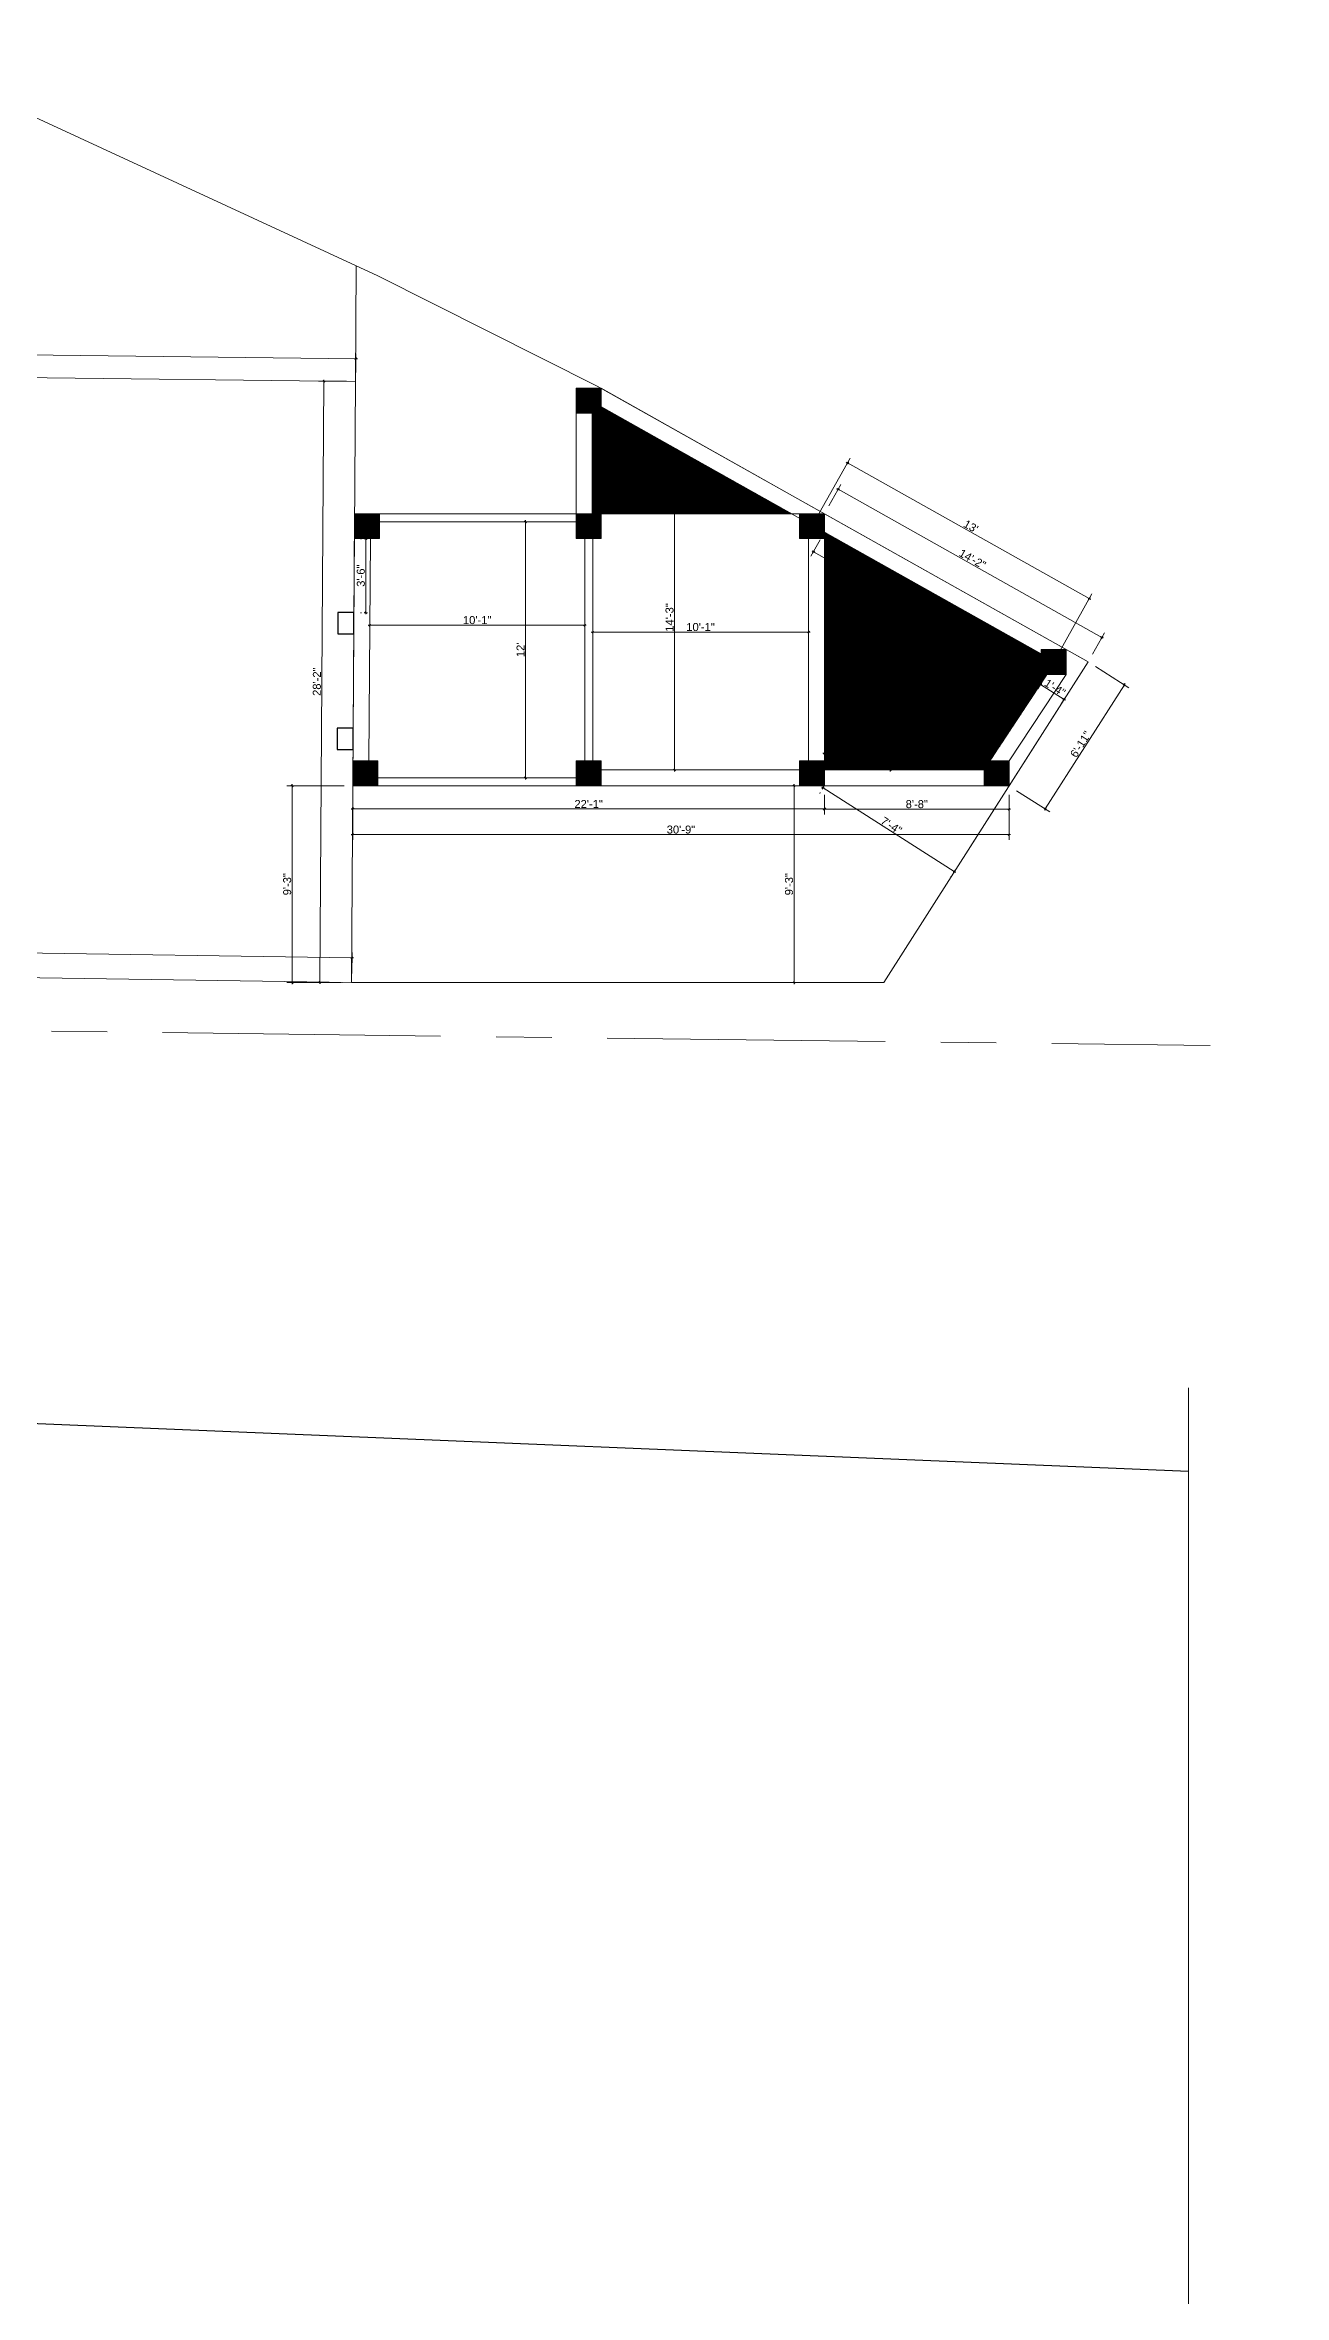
# Model space of a CAD drawing. Header units: inches. Extents: x 4069 to 291496, y -47643 to 12535.
# Drawn here: x 106394 to 107090, y -13318 to -12052 of the extents above; entities that cross this region are included whole.
import ezdxf

# ---------------------------------------------------------------- set-up
doc = ezdxf.new("R2010")
doc.units = ezdxf.units.IN
doc.header["$LTSCALE"] = 5
doc.header["$MEASUREMENT"] = 0
doc.linetypes.add('CENTER', pattern=[2, 1.25, -0.25, 0.25, -0.25])
doc.layers.add('A-WALL', color=7, linetype='Continuous', lineweight=9)
doc.layers.add('DOOR', color=62, linetype='Continuous', lineweight=0)
doc.layers.add('dim line', color=7, linetype='Continuous', lineweight=15, true_color=0xfab2b2)
doc.layers.add('WALL', color=7, linetype='Continuous')
doc.styles.get("Standard").update_dxf_attribs({"font": 'arial.ttf'})
doc.dimstyles.new('Standard$0', dxfattribs={"dimtxt": 6, "dimasz": 4, "dimexe": 3, "dimexo": 6, "dimgap": 3, "dimtad": 1, "dimdec": 1, "dimzin": 0, "dimdsep": 46, "dimlunit": 4, "dimtxsty": 'Standard', "dimcen": 0.09, "dimclrd": 6, "dimclre": 6, "dimclrt": 7, "dimadec": 0, "dimazin": 0, "dimtfac": 1, "dimtdec": 1, "dimtix": 1, "dimtofl": 0, "dimtmove": 1, "dimatfit": 3, "dimfxl": 1, "dimtolj": 1, "dimtzin": 0, "dimlwd": 18, "dimlwe": 18, "dimarcsym": 0})
pattern_1 = [(45, (26690.76118, -10897.07881), (-0.08838834765, 0.08838834765), [])]

# ---------------------------------------------------------------- blocks, each defined once
blk = doc.blocks.new('oblique')
at = {"color": 0, "lineweight": -2}
blk.add_line((0.25, 0.25), (-0.25, -0.25), dxfattribs=at)
at = {"layer": 'dim line', "lineweight": 9}
for p, q in [((-0.4375, 0), (0.4375, 0)), ((0, 0.4375), (0, -0.4375))]:
    blk.add_line(p, q, dxfattribs=at)
blk = doc.blocks.new('*D2813')
at = {"layer": 'A-WALL', "color": 47, "lineweight": 0, "ltscale": 5, "transparency": 16777216}
for p, q in [((106826.1, -12468.9), (106812, -12468.9)), ((106826.1, -12579.5), (106812, -12579.5))]:
    blk.add_line(p, q, dxfattribs=at)
at = {"layer": 'A-WALL', "color": 33, "lineweight": 0, "ltscale": 5, "transparency": 16777216}
blk.add_line((106815, -12468.9), (106815, -12579.5), dxfattribs=at)
at = {"layer": 'Defpoints', "color": 0, "ltscale": 5, "transparency": 16777216}
for p in [(106831.1, -12468.9, -58.2), (106815, -12579.5), (106831.1, -12579.5, -58.2)]:
    blk.add_point(p, dxfattribs=at)
at = {"layer": 'A-WALL', "color": 33, "lineweight": 0, "ltscale": 5, "transparency": 16777216, "xscale": 2, "yscale": 2, "zscale": 2}
for p, rotation in [((106815, -12468.9), 90), ((106815, -12579.5), 270)]:
    blk.add_blockref('oblique', p, dxfattribs=dict(at, rotation=rotation))
at = {"layer": 'A-WALL', "color": 7, "ltscale": 5, "transparency": 16777216, "insert": (106812.2, -12524.2), "char_height": 4.5, "attachment_point": 5, "rotation": 90}
blk.add_mtext('\\A1;9\'-3"', dxfattribs=at)
blk = doc.blocks.new('_OBLIQUE')
at = {"color": 0, "linetype": 'ByBlock'}
blk.add_line((-0.5, -0.5), (0.5, 0.5), dxfattribs=at)
blk = doc.blocks.new('*D2814')
at = {"layer": 'A-WALL', "color": 47, "lineweight": 0, "ltscale": 5, "transparency": 16777216}
for p, q in [((106834.5, -12311.5), (106841.3, -12299.5)), ((106982.8, -12394.8), (106989.5, -12382.8))]:
    blk.add_line(p, q, dxfattribs=at)
at = {"layer": 'A-WALL', "color": 33, "lineweight": 0, "ltscale": 5, "transparency": 16777216}
blk.add_line((106839.8, -12302.1), (106988.1, -12385.4), dxfattribs=at)
at = {"layer": 'Defpoints', "color": 0, "ltscale": 5, "transparency": 16777216}
for p in [(106832.1, -12315.9, -58.2), (106988.1, -12385.4), (106980.3, -12399.1, -58.2)]:
    blk.add_point(p, dxfattribs=at)
at = {"layer": 'A-WALL', "color": 33, "lineweight": 0, "ltscale": 5, "transparency": 16777216, "xscale": 2, "yscale": 2, "zscale": 2}
for p, rotation in [((106839.8, -12302.1), 150.6791819765451), ((106988.1, -12385.4), 330.6791819765451)]:
    blk.add_blockref('oblique', p, dxfattribs=dict(at, rotation=rotation))
at = {"layer": 'A-WALL', "color": 7, "ltscale": 5, "transparency": 16777216, "insert": (106915.3, -12341.3), "char_height": 4.5, "attachment_point": 5, "rotation": 330.6792}
blk.add_mtext('\\A1;14\'-2"', dxfattribs=at)
blk = doc.blocks.new('*D2815')
at = {"layer": 'A-WALL', "color": 47, "lineweight": 0, "ltscale": 5, "transparency": 16777216}
for p, q in [((106634.1, -12320.4), (106667, -12320.4)), ((106634.1, -12464.4), (106667, -12464.4))]:
    blk.add_line(p, q, dxfattribs=at)
at = {"layer": 'A-WALL', "color": 33, "lineweight": 0, "ltscale": 5, "transparency": 16777216}
blk.add_line((106664, -12320.4), (106664, -12464.4), dxfattribs=at)
at = {"layer": 'Defpoints', "color": 0, "ltscale": 5, "transparency": 16777216}
for p in [(106629.1, -12320.4, -58.2), (106629.1, -12464.4, -58.2), (106664, -12464.4)]:
    blk.add_point(p, dxfattribs=at)
at = {"layer": 'A-WALL', "color": 33, "lineweight": 0, "ltscale": 5, "transparency": 16777216, "xscale": 2, "yscale": 2, "zscale": 2}
for p, rotation in [((106664, -12320.4), 90), ((106664, -12464.4), 270)]:
    blk.add_blockref('oblique', p, dxfattribs=dict(at, rotation=rotation))
at = {"layer": 'A-WALL', "color": 7, "ltscale": 5, "transparency": 16777216, "insert": (106661.2, -12392.4), "char_height": 4.5, "attachment_point": 5, "rotation": 90}
blk.add_mtext("\\A1;12'", dxfattribs=at)
blk = doc.blocks.new('*D2816')
at = {"layer": 'A-WALL', "color": 47, "lineweight": 0, "ltscale": 5, "transparency": 16777216}
for p, q in [((106576.4, -12387.4), (106576.4, -12375.5)), ((106697.3, -12387.4), (106697.3, -12375.5))]:
    blk.add_line(p, q, dxfattribs=at)
at = {"layer": 'A-WALL', "color": 33, "lineweight": 0, "ltscale": 5, "transparency": 16777216}
blk.add_line((106576.4, -12378.5), (106697.3, -12378.5), dxfattribs=at)
at = {"layer": 'Defpoints', "color": 0, "ltscale": 5, "transparency": 16777216}
for p in [(106697.3, -12378.5), (106576.4, -12392.4, -58.2), (106697.3, -12392.4, -58.2)]:
    blk.add_point(p, dxfattribs=at)
at = {"layer": 'A-WALL', "color": 33, "lineweight": 0, "ltscale": 5, "transparency": 16777216, "xscale": 2, "yscale": 2, "zscale": 2, "rotation": 180}
blk.add_blockref('oblique', (106576.4, -12378.5), dxfattribs=at)
at = {"layer": 'A-WALL', "color": 33, "lineweight": 0, "ltscale": 5, "transparency": 16777216, "xscale": 2, "yscale": 2, "zscale": 2}
blk.add_blockref('oblique', (106697.3, -12378.5), dxfattribs=at)
at = {"layer": 'A-WALL', "color": 7, "ltscale": 5, "transparency": 16777216, "insert": (106636.8, -12375.7), "char_height": 4.5, "attachment_point": 5}
blk.add_mtext('\\A1;10\'-1"', dxfattribs=at)
blk = doc.blocks.new('*D2817')
at = {"layer": 'A-WALL', "color": 33, "lineweight": 0, "ltscale": 5, "transparency": 16777216}
blk.add_line((106701.8, -12382.4), (106823.1, -12382.4), dxfattribs=at)
at = {"layer": 'A-WALL', "color": 47, "lineweight": 0, "ltscale": 5, "transparency": 16777216}
for p, q in [((106701.8, -12383.5), (106701.8, -12385.4)), ((106823.1, -12383.5), (106823.1, -12385.4))]:
    blk.add_line(p, q, dxfattribs=at)
at = {"layer": 'Defpoints', "color": 0, "ltscale": 5, "transparency": 16777216}
for p in [(106701.8, -12378.5, -58.2), (106823.1, -12378.5, -58.2), (106823.1, -12382.4)]:
    blk.add_point(p, dxfattribs=at)
at = {"layer": 'A-WALL', "color": 33, "lineweight": 0, "ltscale": 5, "transparency": 16777216, "xscale": 2, "yscale": 2, "zscale": 2, "rotation": 180}
blk.add_blockref('oblique', (106701.8, -12382.4), dxfattribs=at)
at = {"layer": 'A-WALL', "color": 33, "lineweight": 0, "ltscale": 5, "transparency": 16777216, "xscale": 2, "yscale": 2, "zscale": 2}
blk.add_blockref('oblique', (106823.1, -12382.4), dxfattribs=at)
at = {"layer": 'A-WALL', "color": 7, "ltscale": 5, "transparency": 16777216, "insert": (106762.4, -12379.6), "char_height": 4.5, "attachment_point": 5}
blk.add_mtext('\\A1;10\'-1"', dxfattribs=at)
blk = doc.blocks.new('*D2818')
at = {"layer": 'A-WALL', "color": 47, "lineweight": 0, "ltscale": 5, "transparency": 16777216}
for p, q in [((106759.9, -12288.5), (106744.8, -12288.5)), ((106755, -12459.9), (106744.8, -12459.9))]:
    blk.add_line(p, q, dxfattribs=at)
at = {"layer": 'A-WALL', "color": 33, "lineweight": 0, "ltscale": 5, "transparency": 16777216}
blk.add_line((106747.8, -12459.9), (106747.8, -12288.5), dxfattribs=at)
at = {"layer": 'Defpoints', "color": 0, "ltscale": 5, "transparency": 16777216}
for p in [(106747.8, -12288.5), (106764.9, -12288.5, -58.2), (106760, -12459.9, -58.2)]:
    blk.add_point(p, dxfattribs=at)
at = {"layer": 'A-WALL', "color": 33, "lineweight": 0, "ltscale": 5, "transparency": 16777216, "xscale": 2, "yscale": 2, "zscale": 2}
for p, rotation in [((106747.8, -12288.5), 90), ((106747.8, -12459.9), 270)]:
    blk.add_blockref('oblique', p, dxfattribs=dict(at, rotation=rotation))
at = {"layer": 'A-WALL', "color": 7, "ltscale": 5, "transparency": 16777216, "insert": (106745, -12374.2), "char_height": 4.5, "attachment_point": 5, "rotation": 90}
blk.add_mtext('\\A1;14\'-3"', dxfattribs=at)
blk = doc.blocks.new('*D2823')
at = {"layer": 'A-WALL', "color": 47, "lineweight": 0, "ltscale": 5, "transparency": 16777216}
for p, q in [((106832.1, -12454.9), (106832.1, -12447.6)), ((106921.9, -12454.9), (106921.9, -12447.6))]:
    blk.add_line(p, q, dxfattribs=at)
at = {"layer": 'A-WALL', "color": 33, "lineweight": 0, "ltscale": 5, "transparency": 16777216}
blk.add_line((106921.9, -12450.6), (106832.1, -12450.6), dxfattribs=at)
at = {"layer": 'Defpoints', "color": 0, "ltscale": 5, "transparency": 16777216}
for p in [(106832.1, -12450.6), (106832.1, -12459.9, -58.2), (106921.9, -12459.9, -58.2)]:
    blk.add_point(p, dxfattribs=at)
at = {"layer": 'A-WALL', "color": 33, "lineweight": 0, "ltscale": 5, "transparency": 16777216, "xscale": 2, "yscale": 2, "zscale": 2, "rotation": 180}
blk.add_blockref('oblique', (106832.1, -12450.6), dxfattribs=at)
at = {"layer": 'A-WALL', "color": 33, "lineweight": 0, "ltscale": 5, "transparency": 16777216, "xscale": 2, "yscale": 2, "zscale": 2}
blk.add_blockref('oblique', (106921.9, -12450.6), dxfattribs=at)
at = {"layer": 'A-WALL', "color": 7, "ltscale": 5, "transparency": 16777216, "insert": (106877, -12447.8), "char_height": 4.5, "attachment_point": 5}
blk.add_mtext('\\A1;7\'-6"', dxfattribs=at)
blk = doc.blocks.new('*D2819')
at = {"layer": 'A-WALL', "color": 47, "lineweight": 0, "ltscale": 5, "transparency": 16777216}
for p, q in [((106829.4, -12473.1), (106829.7, -12472.6)), ((106903.2, -12520.1), (106903.5, -12519.6))]:
    blk.add_line(p, q, dxfattribs=at)
at = {"layer": 'A-WALL', "color": 33, "lineweight": 0, "ltscale": 5, "transparency": 16777216}
blk.add_line((106831.3, -12470), (106905.1, -12517.1), dxfattribs=at)
at = {"layer": 'Defpoints', "color": 0, "ltscale": 5, "transparency": 16777216}
for p in [(106832.1, -12468.9, -58.2), (106905.1, -12517.1), (106905.9, -12515.9, -58.2)]:
    blk.add_point(p, dxfattribs=at)
at = {"layer": 'A-WALL', "color": 33, "lineweight": 0, "ltscale": 5, "transparency": 16777216, "xscale": 2, "yscale": 2, "zscale": 2}
for p, rotation in [((106831.3, -12470), 147.4840471670219), ((106905.1, -12517.1), 327.4840471670219)]:
    blk.add_blockref('oblique', p, dxfattribs=dict(at, rotation=rotation))
at = {"layer": 'A-WALL', "color": 7, "ltscale": 5, "transparency": 16777216, "insert": (106869.7, -12491.2), "char_height": 4.5, "attachment_point": 5, "rotation": 327.484}
blk.add_mtext('\\A1;7\'-4"', dxfattribs=at)
blk = doc.blocks.new('*D2824')
at = {"layer": 'A-WALL', "color": 47, "lineweight": 0, "ltscale": 5, "transparency": 16777216}
for p, q in [((106888, -12360.4), (106866, -12360.4)), ((106872, -12459.9), (106866, -12459.9))]:
    blk.add_line(p, q, dxfattribs=at)
at = {"layer": 'A-WALL', "color": 33, "lineweight": 0, "ltscale": 5, "transparency": 16777216}
blk.add_line((106869, -12360.4), (106869, -12459.9), dxfattribs=at)
at = {"layer": 'Defpoints', "color": 0, "ltscale": 5, "transparency": 16777216}
for p in [(106893, -12360.4, -58.2), (106869, -12459.9), (106877, -12459.9, -58.2)]:
    blk.add_point(p, dxfattribs=at)
at = {"layer": 'A-WALL', "color": 33, "lineweight": 0, "ltscale": 5, "transparency": 16777216, "xscale": 2, "yscale": 2, "zscale": 2}
for p, rotation in [((106869, -12360.4), 90), ((106869, -12459.9), 270)]:
    blk.add_blockref('oblique', p, dxfattribs=dict(at, rotation=rotation))
at = {"layer": 'A-WALL', "color": 7, "ltscale": 5, "transparency": 16777216, "insert": (106866.2, -12410.1), "char_height": 4.5, "attachment_point": 5, "rotation": 90}
blk.add_mtext('\\A1;8\'-3"', dxfattribs=at)
blk = doc.blocks.new('*D2825')
at = {"layer": 'A-WALL', "color": 47, "lineweight": 0, "ltscale": 5, "transparency": 16777216}
for p, q in [((106829.6, -12330.6), (106824.4, -12339.8)), ((106951.5, -12399), (106946.3, -12408.3))]:
    blk.add_line(p, q, dxfattribs=at)
at = {"layer": 'A-WALL', "color": 33, "lineweight": 0, "ltscale": 5, "transparency": 16777216}
blk.add_line((106825.9, -12337.2), (106947.8, -12405.7), dxfattribs=at)
at = {"layer": 'Defpoints', "color": 0, "ltscale": 5, "transparency": 16777216}
for p in [(106832.1, -12326.2, -58.2), (106954, -12394.7, -58.2), (106947.8, -12405.7)]:
    blk.add_point(p, dxfattribs=at)
at = {"layer": 'A-WALL', "color": 33, "lineweight": 0, "ltscale": 5, "transparency": 16777216, "xscale": 2, "yscale": 2, "zscale": 2}
for p, rotation in [((106825.9, -12337.2), 150.6791819765457), ((106947.8, -12405.7), 330.6791819765457)]:
    blk.add_blockref('oblique', p, dxfattribs=dict(at, rotation=rotation))
at = {"layer": 'A-WALL', "color": 7, "ltscale": 5, "transparency": 16777216, "insert": (106888.2, -12369), "char_height": 4.5, "attachment_point": 5, "rotation": 330.6792}
blk.add_mtext('\\A1;11\'-8"', dxfattribs=at)
blk = doc.blocks.new('*D2820')
at = {"layer": 'A-WALL', "color": 47, "lineweight": 0, "ltscale": 5, "transparency": 16777216}
for p, q in [((106827.5, -12318.5), (106846.5, -12284.7)), ((106963.4, -12394.8), (106982.4, -12361))]:
    blk.add_line(p, q, dxfattribs=at)
at = {"layer": 'A-WALL', "color": 33, "lineweight": 0, "ltscale": 5, "transparency": 16777216}
blk.add_line((106845.1, -12287.3), (106981, -12363.6), dxfattribs=at)
at = {"layer": 'Defpoints', "color": 0, "ltscale": 5, "transparency": 16777216}
for p in [(106825.1, -12322.9, -58.2), (106981, -12363.6), (106961, -12399.2, -58.2)]:
    blk.add_point(p, dxfattribs=at)
at = {"layer": 'A-WALL', "color": 33, "lineweight": 0, "ltscale": 5, "transparency": 16777216, "xscale": 2, "yscale": 2, "zscale": 2}
for p, rotation in [((106845.1, -12287.3), 150.6791819765482), ((106981, -12363.6), 330.6791819765483)]:
    blk.add_blockref('oblique', p, dxfattribs=dict(at, rotation=rotation))
at = {"layer": 'A-WALL', "color": 7, "ltscale": 5, "transparency": 16777216, "insert": (106914.4, -12323), "char_height": 4.5, "attachment_point": 5, "rotation": 330.6792}
blk.add_mtext("\\A1;13'", dxfattribs=at)
blk = doc.blocks.new('*D2826')
at = {"layer": 'A-WALL', "color": 47, "lineweight": 0, "ltscale": 5, "transparency": 16777216}
for p, q in [((106566.9, -12473.9), (106566.9, -12484.8)), ((106832.1, -12473.9), (106832.1, -12484.8))]:
    blk.add_line(p, q, dxfattribs=at)
at = {"layer": 'A-WALL', "color": 33, "lineweight": 0, "ltscale": 5, "transparency": 16777216}
blk.add_line((106566.9, -12481.8), (106832.1, -12481.8), dxfattribs=at)
at = {"layer": 'Defpoints', "color": 0, "ltscale": 5, "transparency": 16777216}
for p in [(106566.9, -12468.9, -58.2), (106832.1, -12468.9, -58.2), (106832.1, -12481.8)]:
    blk.add_point(p, dxfattribs=at)
at = {"layer": 'A-WALL', "color": 33, "lineweight": 0, "ltscale": 5, "transparency": 16777216, "xscale": 2, "yscale": 2, "zscale": 2, "rotation": 180}
blk.add_blockref('oblique', (106566.9, -12481.8), dxfattribs=at)
at = {"layer": 'A-WALL', "color": 33, "lineweight": 0, "ltscale": 5, "transparency": 16777216, "xscale": 2, "yscale": 2, "zscale": 2}
blk.add_blockref('oblique', (106832.1, -12481.8), dxfattribs=at)
at = {"layer": 'A-WALL', "color": 7, "ltscale": 5, "transparency": 16777216, "insert": (106699.5, -12479.1), "char_height": 4.5, "attachment_point": 5}
blk.add_mtext('\\A1;22\'-1"', dxfattribs=at)
blk = doc.blocks.new('*D2821')
at = {"layer": 'A-WALL', "color": 47, "lineweight": 0, "ltscale": 5, "transparency": 16777216}
for p, q in [((106571.8, -12329.9), (106571.2, -12329.9)), ((106571.8, -12371.5), (106571.2, -12371.5))]:
    blk.add_line(p, q, dxfattribs=at)
at = {"layer": 'A-WALL', "color": 33, "lineweight": 0, "ltscale": 5, "transparency": 16777216}
blk.add_line((106574.2, -12329.9), (106574.2, -12371.5), dxfattribs=at)
at = {"layer": 'Defpoints', "color": 0, "ltscale": 5, "transparency": 16777216}
for p in [(106576.8, -12329.9, -58.2), (106574.2, -12371.5), (106576.8, -12371.5, -58.2)]:
    blk.add_point(p, dxfattribs=at)
at = {"layer": 'A-WALL', "color": 33, "lineweight": 0, "ltscale": 5, "transparency": 16777216, "xscale": 2, "yscale": 2, "zscale": 2}
for p, rotation in [((106574.2, -12329.9), 90), ((106574.2, -12371.5), 270)]:
    blk.add_blockref('oblique', p, dxfattribs=dict(at, rotation=rotation))
at = {"layer": 'A-WALL', "color": 7, "ltscale": 5, "transparency": 16777216, "insert": (106571.4, -12350.7), "char_height": 4.5, "attachment_point": 5, "rotation": 90}
blk.add_mtext('\\A1;3\'-6"', dxfattribs=at)
blk = doc.blocks.new('*D2827')
at = {"layer": 'A-WALL', "color": 47, "lineweight": 0, "ltscale": 5, "transparency": 16777216}
for p, q in [((106190, -12232), (106190.1, -12221.2)), ((106568.5, -12236.5), (106568.6, -12225.7))]:
    blk.add_line(p, q, dxfattribs=at)
at = {"layer": 'A-WALL', "color": 33, "lineweight": 0, "ltscale": 5, "transparency": 16777216}
blk.add_line((106568.6, -12228.7), (106190.1, -12224.2), dxfattribs=at)
at = {"layer": 'Defpoints', "color": 0, "ltscale": 5, "transparency": 16777216}
for p in [(106190.1, -12224.2), (106189.9, -12237, -58.2), (106568.4, -12241.5, -58.2)]:
    blk.add_point(p, dxfattribs=at)
at = {"layer": 'A-WALL', "color": 33, "lineweight": 0, "ltscale": 5, "transparency": 16777216, "xscale": 2, "yscale": 2, "zscale": 2}
for p, rotation in [((106190.1, -12224.2), 179.3189926732725), ((106568.6, -12228.7), 359.3189926732724)]:
    blk.add_blockref('oblique', p, dxfattribs=dict(at, rotation=rotation))
at = {"layer": 'A-WALL', "color": 7, "ltscale": 5, "transparency": 16777216, "insert": (106379.4, -12223.7), "char_height": 4.5, "attachment_point": 5, "rotation": 359.319}
blk.add_mtext('\\A1;31\'-7"', dxfattribs=at)
blk = doc.blocks.new('*D2829')
at = {"layer": 'A-WALL', "color": 47, "lineweight": 0, "ltscale": 5, "transparency": 16777216}
for p, q in [((105990.3, -12565.8), (105990.5, -12553.9)), ((106566.3, -12574.5), (106566.5, -12562.6))]:
    blk.add_line(p, q, dxfattribs=at)
at = {"layer": 'A-WALL', "color": 33, "lineweight": 0, "ltscale": 5, "transparency": 16777216}
blk.add_line((105990.5, -12556.9), (106566.4, -12565.6), dxfattribs=at)
at = {"layer": 'Defpoints', "color": 0, "ltscale": 5, "transparency": 16777216}
for p in [(105990.3, -12570.8, -58.2), (106566.4, -12565.6), (106566.2, -12579.5, -58.2)]:
    blk.add_point(p, dxfattribs=at)
at = {"layer": 'A-WALL', "color": 33, "lineweight": 0, "ltscale": 5, "transparency": 16777216, "xscale": 2, "yscale": 2, "zscale": 2}
for p, rotation in [((105990.5, -12556.9), 179.1401444559383), ((106566.4, -12565.6), 359.1401444559383)]:
    blk.add_blockref('oblique', p, dxfattribs=dict(at, rotation=rotation))
at = {"layer": 'A-WALL', "color": 7, "ltscale": 5, "transparency": 16777216, "insert": (106278.5, -12558.5), "char_height": 4.5, "attachment_point": 5, "rotation": 359.1401}
blk.add_mtext("\\A1;48'", dxfattribs=at)
blk = doc.blocks.new('*D2830')
at = {"layer": 'A-WALL', "color": 47, "lineweight": 0, "ltscale": 5, "transparency": 16777216}
for p, q in [((106563.4, -12241.4), (106547.6, -12241.3)), ((106561.2, -12579.4), (106545.4, -12579.3))]:
    blk.add_line(p, q, dxfattribs=at)
at = {"layer": 'A-WALL', "color": 33, "lineweight": 0, "ltscale": 5, "transparency": 16777216}
blk.add_line((106548.4, -12579.3), (106550.6, -12241.4), dxfattribs=at)
at = {"layer": 'Defpoints', "color": 0, "ltscale": 5, "transparency": 16777216}
for p in [(106550.6, -12241.4), (106568.4, -12241.5, -58.2), (106566.2, -12579.5, -58.2)]:
    blk.add_point(p, dxfattribs=at)
at = {"layer": 'A-WALL', "color": 33, "lineweight": 0, "ltscale": 5, "transparency": 16777216, "xscale": 2, "yscale": 2, "zscale": 2}
for p, rotation in [((106550.6, -12241.4), 89.62590714723008), ((106548.4, -12579.3), 269.6259071472301)]:
    blk.add_blockref('oblique', p, dxfattribs=dict(at, rotation=rotation))
at = {"layer": 'A-WALL', "color": 7, "ltscale": 5, "transparency": 16777216, "insert": (106546.7, -12410.3), "char_height": 4.5, "attachment_point": 5, "rotation": 89.6259}
blk.add_mtext('\\A1;28\'-2"', dxfattribs=at)
blk = doc.blocks.new('*D2834')
at = {"layer": 'A-WALL', "color": 47, "lineweight": 0, "ltscale": 5, "transparency": 16777216}
for p, q in [((106566.9, -12473.9), (106566.9, -12499.3)), ((106935.9, -12473.9), (106935.9, -12499.3))]:
    blk.add_line(p, q, dxfattribs=at)
at = {"layer": 'A-WALL', "color": 33, "lineweight": 0, "ltscale": 5, "transparency": 16777216}
blk.add_line((106566.9, -12496.3), (106935.9, -12496.3), dxfattribs=at)
at = {"layer": 'Defpoints', "color": 0, "ltscale": 5, "transparency": 16777216}
for p in [(106566.9, -12468.9, -58.2), (106935.9, -12468.9, -58.2), (106935.9, -12496.3)]:
    blk.add_point(p, dxfattribs=at)
at = {"layer": 'A-WALL', "color": 33, "lineweight": 0, "ltscale": 5, "transparency": 16777216, "xscale": 2, "yscale": 2, "zscale": 2, "rotation": 180}
blk.add_blockref('oblique', (106566.9, -12496.3), dxfattribs=at)
at = {"layer": 'A-WALL', "color": 33, "lineweight": 0, "ltscale": 5, "transparency": 16777216, "xscale": 2, "yscale": 2, "zscale": 2}
blk.add_blockref('oblique', (106935.9, -12496.3), dxfattribs=at)
at = {"layer": 'A-WALL', "color": 7, "ltscale": 5, "transparency": 16777216, "insert": (106751.4, -12493.5), "char_height": 4.5, "attachment_point": 5}
blk.add_mtext('\\A1;30\'-9"', dxfattribs=at)
blk = doc.blocks.new('*D2835')
at = {"layer": 'A-WALL', "color": 47, "lineweight": 0, "ltscale": 5, "transparency": 16777216}
for p, q in [((106984.5, -12401.8), (107003.2, -12413.7)), ((106940.1, -12471.6), (106958.8, -12483.5))]:
    blk.add_line(p, q, dxfattribs=at)
at = {"layer": 'A-WALL', "color": 33, "lineweight": 0, "ltscale": 5, "transparency": 16777216}
blk.add_line((107000.7, -12412.1), (106956.2, -12481.9), dxfattribs=at)
at = {"layer": 'Defpoints', "color": 0, "ltscale": 5, "transparency": 16777216}
for p in [(106980.3, -12399.1, -58.2), (106935.9, -12468.9, -58.2), (106956.2, -12481.9)]:
    blk.add_point(p, dxfattribs=at)
at = {"layer": 'A-WALL', "color": 33, "lineweight": 0, "ltscale": 5, "transparency": 16777216, "xscale": 2, "yscale": 2, "zscale": 2}
for p, rotation in [((107000.7, -12412.1), 57.48404716702797), ((106956.2, -12481.9), 237.484047167028)]:
    blk.add_blockref('oblique', p, dxfattribs=dict(at, rotation=rotation))
at = {"layer": 'A-WALL', "color": 7, "ltscale": 5, "transparency": 16777216, "insert": (106976.1, -12445.5), "char_height": 4.5, "attachment_point": 5, "rotation": 57.484}
blk.add_mtext('\\A1;6\'-11"', dxfattribs=at)
blk = doc.blocks.new('*D2836')
at = {"layer": 'A-WALL', "color": 47, "lineweight": 0, "ltscale": 5, "transparency": 16777216}
for p, q in [((106832.1, -12473.9), (106832.1, -12485)), ((106935.9, -12473.9), (106935.9, -12485))]:
    blk.add_line(p, q, dxfattribs=at)
at = {"layer": 'A-WALL', "color": 33, "lineweight": 0, "ltscale": 5, "transparency": 16777216}
blk.add_line((106832.1, -12482), (106935.9, -12482), dxfattribs=at)
at = {"layer": 'Defpoints', "color": 0, "ltscale": 5, "transparency": 16777216}
for p in [(106832.1, -12468.9, -58.2), (106935.9, -12468.9, -58.2), (106935.9, -12482)]:
    blk.add_point(p, dxfattribs=at)
at = {"layer": 'A-WALL', "color": 33, "lineweight": 0, "ltscale": 5, "transparency": 16777216, "xscale": 2, "yscale": 2, "zscale": 2, "rotation": 180}
blk.add_blockref('oblique', (106832.1, -12482), dxfattribs=at)
at = {"layer": 'A-WALL', "color": 33, "lineweight": 0, "ltscale": 5, "transparency": 16777216, "xscale": 2, "yscale": 2, "zscale": 2}
blk.add_blockref('oblique', (106935.9, -12482), dxfattribs=at)
at = {"layer": 'A-WALL', "color": 7, "ltscale": 5, "transparency": 16777216, "insert": (106884, -12479.2), "char_height": 4.5, "attachment_point": 5}
blk.add_mtext('\\A1;8\'-8"', dxfattribs=at)
blk = doc.blocks.new('*D2841')
at = {"layer": 'A-WALL', "color": 47, "lineweight": 0, "ltscale": 5, "transparency": 16777216}
for p, q in [((106954.5, -12410.4), (106952, -12414.4)), ((106967.8, -12418.9), (106965.2, -12422.8))]:
    blk.add_line(p, q, dxfattribs=at)
at = {"layer": 'A-WALL', "color": 33, "lineweight": 0, "ltscale": 5, "transparency": 16777216}
blk.add_line((106953.6, -12411.8), (106966.8, -12420.3), dxfattribs=at)
at = {"layer": 'Defpoints', "color": 0, "ltscale": 5, "transparency": 16777216}
for p in [(106957.2, -12406.2, -58.2), (106966.8, -12420.3), (106970.4, -12414.6, -58.2)]:
    blk.add_point(p, dxfattribs=at)
at = {"layer": 'A-WALL', "color": 33, "lineweight": 0, "ltscale": 5, "transparency": 16777216, "xscale": 2, "yscale": 2, "zscale": 2}
for p, rotation in [((106953.6, -12411.8), 147.484047167005), ((106966.8, -12420.3), 327.484047167005)]:
    blk.add_blockref('oblique', p, dxfattribs=dict(at, rotation=rotation))
at = {"layer": 'A-WALL', "color": 7, "ltscale": 5, "transparency": 16777216, "insert": (106961.7, -12413.7), "char_height": 4.5, "attachment_point": 5, "rotation": 327.484}
blk.add_mtext('\\A1;1\'-4"', dxfattribs=at)
blk = doc.blocks.new('*D2853')
at = {"layer": 'A-WALL', "color": 47, "lineweight": 0, "ltscale": 5, "transparency": 16777216}
for p, q in [((106562, -12468.9), (106529.8, -12468.9)), ((106560.4, -12579.5), (106529.8, -12579.5))]:
    blk.add_line(p, q, dxfattribs=at)
at = {"layer": 'A-WALL', "color": 33, "lineweight": 0, "ltscale": 5, "transparency": 16777216}
blk.add_line((106532.8, -12468.9), (106532.8, -12579.5), dxfattribs=at)
at = {"layer": 'Defpoints', "color": 0, "ltscale": 5, "transparency": 16777216}
for p in [(106567, -12468.9, -58.2), (106532.8, -12579.5), (106565.4, -12579.5, -58.2)]:
    blk.add_point(p, dxfattribs=at)
at = {"layer": 'A-WALL', "color": 33, "lineweight": 0, "ltscale": 5, "transparency": 16777216, "xscale": 2, "yscale": 2, "zscale": 2}
for p, rotation in [((106532.8, -12468.9), 90), ((106532.8, -12579.5), 270)]:
    blk.add_blockref('oblique', p, dxfattribs=dict(at, rotation=rotation))
at = {"layer": 'A-WALL', "color": 7, "ltscale": 5, "transparency": 16777216, "insert": (106530, -12524.2), "char_height": 4.5, "attachment_point": 5, "rotation": 90}
blk.add_mtext('\\A1;9\'-3"', dxfattribs=at)

msp = doc.modelspace()

# ---------------------------------------------------------------- hatches: boundary and pattern name
at = {"layer": 'A-WALL', "ltscale": 5}
h = msp.add_hatch(dxfattribs=at)
h.set_pattern_fill('ANSI31', color=256)
h.set_pattern_definition([(45, (82270.43944, -13898.0665), (-0.08838834765, 0.08838834765), [])])
h.paths.add_polyline_path([(106706.51746, -12245.34536), (106692.51746, -12245.34536), (106692.51746, -12259.34536), (106706.51746, -12259.34536)])
h = msp.add_hatch(dxfattribs=at)
h.set_pattern_fill('ANSI31', color=256)
h.set_pattern_definition(pattern_1)
h.paths.add_polyline_path([(106706.51746, -12255.66774), (106706.51746, -12259.34536), (106701.51746, -12259.34536), (106701.51746, -12315.87016), (106813.70562, -12315.87016)])
h = msp.add_hatch(dxfattribs=at)
h.set_pattern_fill('ANSI31', color=256)
h.set_pattern_definition([(45, (82255.46662, -13968.5913), (-0.08838834765, 0.08838834765), [])])
h.paths.add_polyline_path([(106581.92352, -12329.87016), (106581.92352, -12315.87016), (106567.92352, -12315.87016), (106567.92352, -12329.87016)])
h = msp.add_hatch(dxfattribs=at)
h.set_pattern_fill('ANSI31', color=256)
h.set_pattern_definition([(45, (82270.43944, -13968.5913), (-0.08838834765, 0.08838834765), [])])
h.paths.add_polyline_path([(106706.51746, -12315.87016), (106692.51746, -12315.87016), (106692.51746, -12329.87016), (106706.51746, -12329.87016)])
h = msp.add_hatch(dxfattribs=at)
h.set_pattern_fill('ANSI31', color=256)
h.set_pattern_definition([(45, (82286.38511, -13968.5913), (-0.08838834765, 0.08838834765), [])])
h.paths.add_polyline_path([(106832.08425, -12329.87016), (106832.08425, -12315.87016), (106818.08425, -12315.87016), (106818.08425, -12329.87016)])
h = msp.add_hatch(dxfattribs=at)
h.set_pattern_fill('ANSI31', color=256)
h.set_pattern_definition(pattern_1)
h.paths.add_polyline_path([(106957.1907, -12406.19112), (106953.97089, -12406.19112), (106953.97089, -12394.65038), (106832.08425, -12326.19254), (106832.08425, -12329.87016), (106832.08425, -12459.87016), (106921.87517, -12459.87016), (106921.87517, -12454.87016), (106925.09499, -12454.87016)])
h.paths.add_polyline_path([(106869.59431, -12452.514), (106884.36204, -12452.514), (106884.36204, -12443.24081), (106869.59431, -12443.24081)], flags=24)
h.paths.add_polyline_path([(106870.90447, -12417.50972), (106870.90447, -12402.74199), (106861.63128, -12402.74199), (106861.63128, -12417.50972)], flags=24)
h.paths.add_polyline_path([(106877.78845, -12368.50795), (106893.71266, -12377.45181), (106898.25374, -12369.36659), (106882.32953, -12360.42273)], flags=24)
h = msp.add_hatch(dxfattribs=at)
h.set_pattern_fill('ANSI31', color=256)
h.set_pattern_definition([(45, (82422.27176, -13895.91226), (-0.08838834765, 0.08838834765), [])])
h.paths.add_polyline_path([(106953.97089, -12392.19112), (106953.97089, -12406.19112), (106967.97089, -12406.19112), (106967.97089, -12392.19112)])
h = msp.add_hatch(dxfattribs=at)
h.set_pattern_fill('ANSI31', color=256)
h.set_pattern_definition([(45, (82254.55905, -13958.59151), (-0.08838834765, 0.08838834765), [])])
h.paths.add_polyline_path([(106567.01596, -12454.87037), (106567.01596, -12468.87037), (106581.01596, -12468.87037), (106581.01596, -12454.87037)])
h = msp.add_hatch(dxfattribs=at)
h.set_pattern_fill('ANSI31', color=256)
h.set_pattern_definition([(45, (82270.43944, -13958.5913), (-0.08838834765, 0.08838834765), [])])
h.paths.add_polyline_path([(106706.51746, -12454.87016), (106692.51746, -12454.87016), (106692.51746, -12468.87016), (106706.51746, -12468.87016)])
h = msp.add_hatch(dxfattribs=at)
h.set_pattern_fill('ANSI31', color=256)
h.set_pattern_definition([(45, (82286.38511, -13958.5913), (-0.08838834765, 0.08838834765), [])])
h.paths.add_polyline_path([(106818.08425, -12454.87016), (106818.08425, -12468.87016), (106832.08425, -12468.87016), (106832.08425, -12454.87016)])
h = msp.add_hatch(dxfattribs=at)
h.set_pattern_fill('ANSI31', color=256)
h.set_pattern_definition([(45, (82390.17604, -13958.5913), (-0.08838834765, 0.08838834765), [])])
h.paths.add_polyline_path([(106921.87517, -12454.87016), (106921.87517, -12468.87016), (106935.87517, -12468.87016), (106935.87517, -12454.87016)])

# ---------------------------------------------------------------- linework, layer by layer
msp.add_line((105710.0287, -12799.24958, -31.2793), (107036.78321, -12854.2243, -59.12383))
for p, q in [((106568.40928, -12241.47228), (106568.83311, -12176.56112)), ((106706.51746, -12245.34536), (106832.08425, -12315.87016)), ((106692.51746, -12315.87016), (106692.51746, -12259.34536)), ((106701.51746, -12315.87016), (106701.51746, -12259.34536)), ((106702.11016, -12253.19238), (106827.67695, -12323.71718)), ((106581.92352, -12320.37016), (106692.51746, -12320.37016)), ((106935.87517, -12374.1645), (106832.08425, -12315.87016)), ((106576.83231, -12329.87016), (106575.95086, -12454.87016)), ((106697.26746, -12329.87016), (106697.26746, -12454.87016)), ((106701.76746, -12329.87016), (106701.76746, -12454.87016)), ((106823.08425, -12454.87016), (106823.08425, -12329.87016)), ((106953.97089, -12394.65038), (106832.08425, -12326.19254)), ((106913.81786, -12503.47194), (106980.33013, -12399.13271)), ((106935.87517, -12468.87016), (106980.33013, -12399.13271)), ((106925.09499, -12454.87016), (106960.4571, -12401.23703)), ((106935.87517, -12454.87016), (106967.97089, -12406.19112)), ((106706.51746, -12459.87016), (106818.08425, -12459.87016)), ((106832.08425, -12459.87016), (106921.87517, -12459.87016)), ((106580.95067, -12464.37016), (106692.51746, -12464.37016)), ((106832.08425, -12468.87016), (106935.87517, -12468.87016)), ((106566.20245, -12579.46508), (106865.37514, -12579.46508)), ((106566.20245, -12579.46508), (106715.78879, -12579.46508))]:
    msp.add_line(p, q, dxfattribs=at)
at = {"layer": 'A-WALL', "linetype": 'CENTER', "ltscale": 25}
msp.add_line((105710.0287, -12598.4223), (107048.90443, -12614.91624), dxfattribs=at)
at = {"layer": 'A-WALL', "ltscale": 5, "elevation": -58.16904}
for points in [[(106300.39283, -12052.28361), (105990.26731, -12570.82119), (106566.20245, -12579.46508), (106865.37514, -12579.46508), (106980.33013, -12399.13271), (106704.23624, -12244.06411), (106580.87116, -12182.13428)], [(106566.92455, -12468.87016), (106832.08425, -12468.87016), (106832.08425, -12315.87016), (106706.51746, -12245.34536), (106692.51746, -12245.34536), (106692.51746, -12315.87016), (106567.92352, -12315.87016)], [(106692.51746, -12259.34536), (106706.51746, -12259.34536), (106706.51746, -12245.34536), (106692.51746, -12245.34536)], [(106692.51746, -12315.87016), (106832.08425, -12315.87016), (106706.51746, -12245.34536), (106692.51746, -12245.34536)], [(106692.51746, -12315.87016), (106692.51746, -12245.34536), (106706.51746, -12245.34536), (106832.08425, -12315.87016), (106813.70562, -12315.87016), (106706.51746, -12255.66774), (106706.51746, -12259.34536), (106701.51746, -12259.34536), (106701.51746, -12315.87016)], [(106706.51746, -12255.66774), (106706.51746, -12259.34536), (106701.51746, -12259.34536), (106701.51746, -12315.87016), (106813.70562, -12315.87016)], [(106567.92352, -12329.87016), (106581.92352, -12329.87016), (106581.92352, -12315.87016), (106567.92352, -12315.87016)], [(106692.51746, -12329.87016), (106706.51746, -12329.87016), (106706.51746, -12315.87016), (106692.51746, -12315.87016)], [(106818.08425, -12329.87016), (106832.08425, -12329.87016), (106832.08425, -12315.87016), (106818.08425, -12315.87016)], [(106832.08425, -12315.87016), (106832.08425, -12326.19254), (106953.97089, -12394.65038), (106953.97089, -12406.19112), (106957.1907, -12406.19112), (106925.09499, -12454.87016), (106921.87517, -12454.87016), (106921.87517, -12459.87016), (106832.08425, -12459.87016), (106832.08425, -12468.87016), (106935.87517, -12468.87016), (106980.33013, -12399.13271), (106935.87517, -12374.1645)], [(106953.97089, -12392.19112), (106967.97089, -12392.19112), (106967.97089, -12406.19112), (106953.97089, -12406.19112)], [(106567.01596, -12454.87037), (106581.01596, -12454.87037), (106581.01596, -12468.87037), (106567.01596, -12468.87037)], [(106692.51746, -12454.87016), (106706.51746, -12454.87016), (106706.51746, -12468.87016), (106692.51746, -12468.87016)], [(106818.08425, -12454.87016), (106832.08425, -12454.87016), (106832.08425, -12468.87016), (106818.08425, -12468.87016)], [(106921.87517, -12454.87016), (106935.87517, -12454.87016), (106935.87517, -12468.87016), (106921.87517, -12468.87016)]]:
    msp.add_lwpolyline(points, close=True, dxfattribs=at)
at = {"layer": 'A-WALL', "linetype": 'Continuous', "ltscale": 5, "elevation": -59.12383}
msp.add_lwpolyline([(107036.78321, -12807.37544), (107036.78321, -13608.79418), (106981.19348, -13637.73), (107090.45642, -13637.98), (107036.78321, -13666.58897), (107036.78321, -14424.02527)], dxfattribs=at)
at = {"layer": 'DOOR', "lineweight": 13, "elevation": -58.16904}
msp.add_lwpolyline([(105990.26731, -12570.82119), (106566.20245, -12579.46508), (106568.40928, -12241.47228), (106189.93396, -12236.97358)], close=True, dxfattribs=at)
at = {"layer": 'WALL', "color": 2, "linetype": 'ByBlock', "ltscale": 5, "elevation": -58.16904}
for points in [[(106558.56104, -12371.35785), (106558.48269, -12383.35782), (106567.48213, -12383.47194), (106567.56049, -12371.47197)], [(106558.13664, -12436.3577), (106558.05829, -12448.35767), (106567.05773, -12448.47178), (106567.13609, -12436.47181)]]:
    msp.add_lwpolyline(points, close=True, dxfattribs=at)

# ---------------------------------------------------------------- dimensions: what is measured, and where the dimension line sits
at = {"layer": 'A-WALL', "ltscale": 5}
for p1, p2, distance, picture, middle in [((106568.40928, -12241.47228, -58.16904), (106189.93396, -12236.97358, -58.16904), -12.74121, '*D2827', (106379.35633, -12223.6837)), ((106566.20245, -12579.46508, -58.16904), (106568.40928, -12241.47228, -58.16904), 17.79149, '*D2830', (106546.71724, -12410.33425)), ((106825.08425, -12322.87016, -58.16904), (106960.97089, -12399.19112, -58.16904), 40.83083, '*D2820', (106914.39312, -12322.99007)), ((106832.08425, -12315.87016, -58.16904), (106980.33013, -12399.13271, -58.16904), 15.78929, '*D2814', (106915.29038, -12341.32915)), ((106832.08425, -12326.19254, -58.16904), (106953.97089, -12394.65038, -58.16904), -12.64187, '*D2825', (106888.20682, -12369.00462)), ((106980.33013, -12399.13271, -58.16904), (106935.87517, -12468.87016, -58.16904), 24.16009, '*D2835', (106976.11641, -12445.48452)), ((106957.1907, -12406.19112, -58.16904), (106970.44477, -12414.64008, -58.16904), -6.69174, '*D2841', (106961.70387, -12413.73168)), ((106832.08425, -12468.87016, -58.16904), (106905.88548, -12515.91562, -58.16904), -1.39243, '*D2819', (106869.71461, -12491.24813)), ((105990.26731, -12570.82119, -58.16904), (106566.20245, -12579.46508, -58.16904), 13.87952, '*D2829', (106278.48515, -12558.46791))]:
    dim = msp.add_aligned_dim(p1=p1, p2=p2, distance=distance, dimstyle='Standard$0', override={"dimtxt": 4.5, "dimasz": 2, "dimexo": 5, "dimgap": 0.5, "dimdec": 0, "dimzin": 12, "dimpost": '\\X', "dimblk": 'oblique', "dimcen": 3, "dimclrd": 33, "dimclre": 47, "dimtfac": 0.5, "dimtdec": 0, "dimfxl": 3, "dimlwd": 0, "dimlwe": 0}, dxfattribs=at)
    dim.commit()
    dim.dimension.update_dxf_attribs({"geometry": picture, "text_midpoint": middle})
for base, p1, p2, picture, middle in [((106747.75606, -12288.45478), (106759.95693, -12459.87016, -58.16904), (106764.89356, -12288.45478, -58.16904), '*D2818', (106744.95695, -12374.16247)), ((106663.99627, -12464.37016), (106629.10341, -12320.37016, -58.16904), (106629.10341, -12464.37016, -58.16904), '*D2815', (106661.23706, -12392.37016)), ((106574.20518, -12371.53251), (106576.83231, -12329.87016, -58.16904), (106576.83231, -12371.53251, -58.16904), '*D2821', (106571.40607, -12350.70133)), ((106869.03629, -12459.87016), (106893.02757, -12360.42146, -58.16904), (106876.97971, -12459.87016, -58.16904), '*D2824', (106866.23718, -12410.14581)), ((106532.77381, -12579.45238), (106567.01596, -12468.87037, -58.16904), (106565.35629, -12579.45238, -58.16904), '*D2853', (106529.9747, -12524.16137)), ((106815.00974, -12579.46508), (106831.07221, -12468.87016, -58.16904), (106831.07221, -12579.46508, -58.16904), '*D2813', (106812.21063, -12524.16762))]:
    dim = msp.add_linear_dim(base=base, p1=p1, p2=p2, angle=90, dimstyle='Standard$0', override={"dimtxt": 4.5, "dimasz": 2, "dimexo": 5, "dimgap": 0.5, "dimdec": 0, "dimzin": 12, "dimpost": '\\X', "dimblk": 'oblique', "dimcen": 3, "dimclrd": 33, "dimclre": 47, "dimtfac": 0.5, "dimtdec": 0, "dimfxl": 3, "dimlwd": 0, "dimlwe": 0}, dxfattribs=at)
    dim.commit()
    dim.dimension.update_dxf_attribs({"geometry": picture, "text_midpoint": middle})
for base, p1, p2, picture, middle in [((106697.26746, -12378.54541), (106576.39158, -12392.37016, -58.16904), (106697.26746, -12392.37016, -58.16904), '*D2816', (106636.82952, -12375.74783)), ((106823.08425, -12382.38155), (106701.76746, -12378.54541, -58.16904), (106823.08425, -12378.54541, -58.16904), '*D2817', (106762.42585, -12379.58398)), ((106832.08425, -12450.64275), (106921.87517, -12459.87016, -58.16904), (106832.08425, -12459.87016, -58.16904), '*D2823', (106876.97971, -12447.84518)), ((106832.08425, -12481.82565), (106566.92455, -12468.87016, -58.16904), (106832.08425, -12468.87016, -58.16904), '*D2826', (106699.5044, -12479.06644)), ((106935.87517, -12496.34668), (106566.92455, -12468.87016, -58.16904), (106935.87517, -12468.87016, -58.16904), '*D2834', (106751.39986, -12493.54757)), ((106935.87517, -12481.9853), (106832.08425, -12468.87016, -58.16904), (106935.87517, -12468.87016, -58.16904), '*D2836', (106883.97971, -12479.18772))]:
    dim = msp.add_linear_dim(base=base, p1=p1, p2=p2, dimstyle='Standard$0', override={"dimtxt": 4.5, "dimasz": 2, "dimexo": 5, "dimgap": 0.5, "dimdec": 0, "dimzin": 12, "dimpost": '\\X', "dimblk": 'oblique', "dimcen": 3, "dimclrd": 33, "dimclre": 47, "dimtfac": 0.5, "dimtdec": 0, "dimfxl": 3, "dimlwd": 0, "dimlwe": 0}, dxfattribs=at)
    dim.commit()
    dim.dimension.update_dxf_attribs({"geometry": picture, "text_midpoint": middle})

doc.saveas('drawing.dxf')
